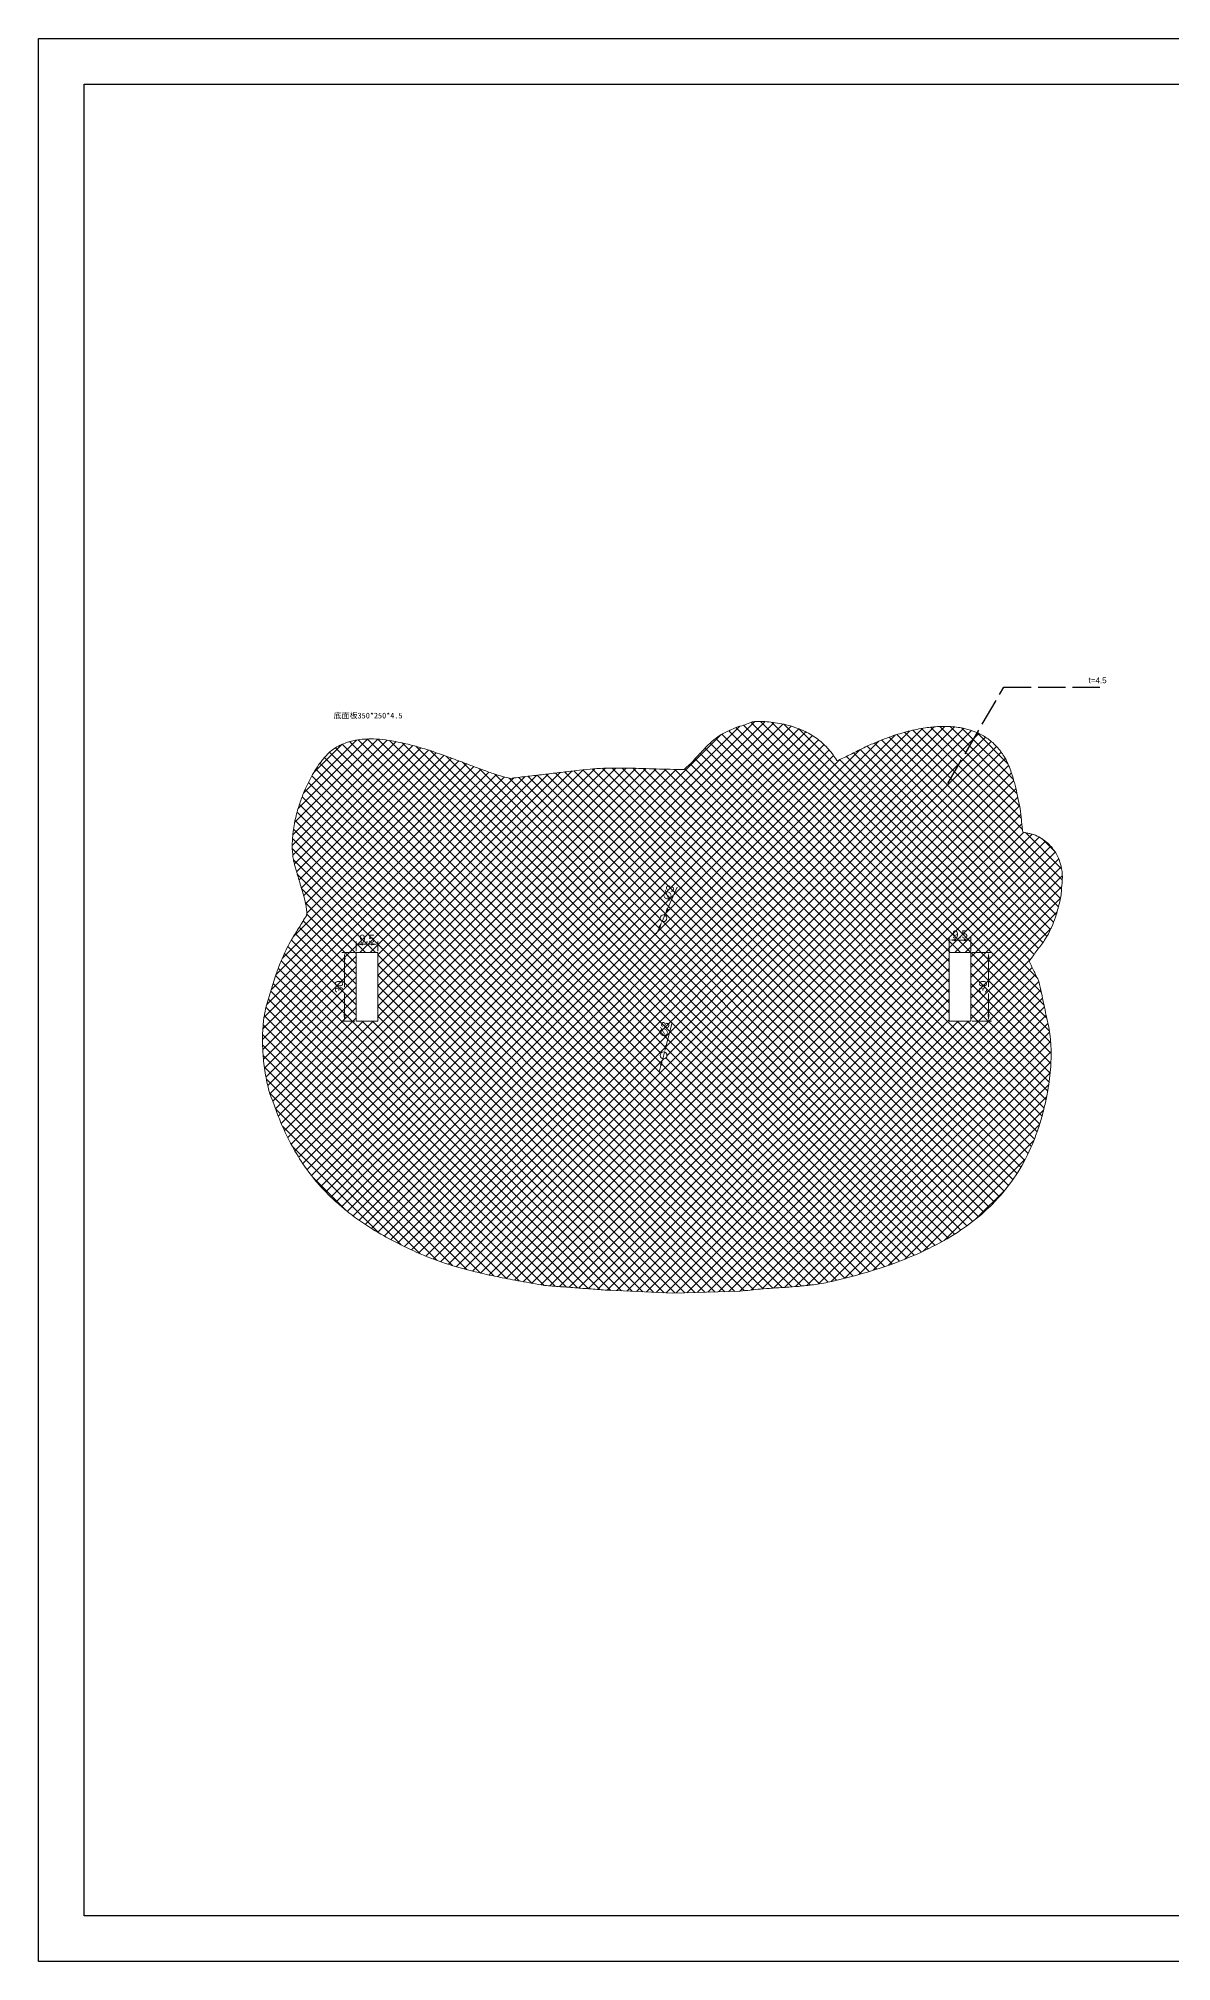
# Model space of a CAD drawing. Header units: millimetres. Extents: x 1977 to 3166, y 1318 to 2159.
# Drawn here: x 1977 to 2473, y 1318 to 2159 of the extents above; entities that cross this region are included whole.
import ezdxf

# ---------------------------------------------------------------- set-up
doc = ezdxf.new("R2010")
doc.units = ezdxf.units.MM
doc.linetypes.add('ACAD_ISO02W100', pattern=[15, 12, -3])
doc.layers.add('工作层', color=7, linetype='Continuous')
doc.layers.add('标注层', color=50, linetype='ACAD_ISO02W100')
doc.styles.get("Standard").update_dxf_attribs({"font": 'arial.ttf'})
doc.dimstyles.new('ISO-25', dxfattribs={"dimtxt": 3.5, "dimasz": 3, "dimexe": 1.25, "dimexo": 0.625, "dimtad": 1, "dimdec": 8, "dimdsep": 46, "dimtxsty": 'Standard', "dimcen": 2, "dimclrt": 256, "dimadec": 0, "dimazin": 0, "dimtfac": 1, "dimtdec": 8, "dimtmove": 0, "dimatfit": 3, "dimfxl": 1, "dimtfillclr": 7, "dimlwd": 9, "dimlwe": 9, "dimarcsym": 0})

# ---------------------------------------------------------------- blocks, each defined once
blk = doc.blocks.new('*D131')
at = {"layer": '标注层', "color": 0, "lineweight": 9, "transparency": 16777216}
for p, q in [((2257, 1787.5), (2252.83, 1778.02)), ((2250.42, 1772.53), (2251.62, 1775.27)), ((2249.21, 1769.78), (2248, 1767.04))]:
    blk.add_line(p, q, dxfattribs=at)
at = {"layer": '标注层', "color": 0, "transparency": 16777216}
for points in [[(2252.38, 1778.22), (2253.29, 1777.82), (2251.62, 1775.27)], [(2248.75, 1769.98), (2249.67, 1769.58), (2250.42, 1772.53)]]:
    blk.add_solid(points, dxfattribs=at)
at = {"layer": '标注层', "transparency": 16777216, "insert": (2253.23, 1785.14), "char_height": 3.5, "attachment_point": 5, "rotation": 66.24495}
blk.add_mtext('∅3', dxfattribs=at)
blk = doc.blocks.new('*D132')
at = {"layer": '标注层', "color": 0, "lineweight": 9, "transparency": 16777216}
for p, q in [((2254.75, 1728.28), (2252.16, 1718.26)), ((2249.91, 1709.54), (2249.16, 1706.64)), ((2250.66, 1712.45), (2251.41, 1715.35))]:
    blk.add_line(p, q, dxfattribs=at)
at = {"layer": '标注层', "color": 0, "transparency": 16777216}
for points in [[(2251.68, 1718.38), (2252.65, 1718.13), (2251.41, 1715.35)], [(2249.43, 1709.67), (2250.39, 1709.42), (2250.66, 1712.45)]]:
    blk.add_solid(points, dxfattribs=at)
at = {"layer": '标注层', "transparency": 16777216, "insert": (2251.4, 1725.35), "char_height": 3.5, "attachment_point": 5, "rotation": 75.51431}
blk.add_mtext('∅3', dxfattribs=at)
blk = doc.blocks.new('*D133')
at = {"layer": '标注层', "color": 0, "lineweight": 9, "transparency": 16777216}
for p, q in [((2115.9, 1758.9), (2110.22, 1758.9)), ((2111.47, 1755.9), (2111.47, 1731.9)), ((2115.9, 1728.9), (2110.22, 1728.9))]:
    blk.add_line(p, q, dxfattribs=at)
at = {"layer": '标注层', "color": 0, "transparency": 16777216}
for points in [[(2110.97, 1755.9), (2111.97, 1755.9), (2111.47, 1758.9)], [(2110.97, 1731.9), (2111.97, 1731.9), (2111.47, 1728.9)]]:
    blk.add_solid(points, dxfattribs=at)
at = {"layer": '标注层', "transparency": 16777216, "insert": (2109.05, 1743.9), "char_height": 3.5, "attachment_point": 5, "rotation": 90}
blk.add_mtext('30', dxfattribs=at)
blk = doc.blocks.new('*D134')
at = {"layer": '标注层', "color": 0, "lineweight": 9, "transparency": 16777216}
for p, q in [((2116.52, 1759.53), (2116.52, 1763.75)), ((2119.52, 1762.5), (2123.02, 1762.5)), ((2126.02, 1759.53), (2126.02, 1763.75))]:
    blk.add_line(p, q, dxfattribs=at)
at = {"layer": '标注层', "color": 0, "transparency": 16777216}
for points in [[(2119.52, 1763), (2119.52, 1762), (2116.52, 1762.5)], [(2123.02, 1763), (2123.02, 1762), (2126.02, 1762.5)]]:
    blk.add_solid(points, dxfattribs=at)
at = {"layer": '标注层', "transparency": 16777216, "insert": (2121.27, 1764.91), "char_height": 3.5, "attachment_point": 5}
blk.add_mtext('9.5', dxfattribs=at)
blk = doc.blocks.new('*D135')
at = {"layer": '标注层', "color": 0, "lineweight": 9, "transparency": 16777216}
for p, q in [((2386.15, 1758.9), (2394.5, 1758.9)), ((2393.25, 1755.9), (2393.25, 1731.9)), ((2386.15, 1728.9), (2394.5, 1728.9))]:
    blk.add_line(p, q, dxfattribs=at)
at = {"layer": '标注层', "color": 0, "transparency": 16777216}
for points in [[(2392.75, 1755.9), (2393.75, 1755.9), (2393.25, 1758.9)], [(2392.75, 1731.9), (2393.75, 1731.9), (2393.25, 1728.9)]]:
    blk.add_solid(points, dxfattribs=at)
at = {"layer": '标注层', "transparency": 16777216, "insert": (2390.84, 1743.9), "char_height": 3.5, "attachment_point": 5, "rotation": 90}
blk.add_mtext('30', dxfattribs=at)
blk = doc.blocks.new('*D136')
at = {"layer": '标注层', "color": 0, "lineweight": 9, "transparency": 16777216}
for p, q in [((2376.02, 1759.53), (2376.02, 1765.6)), ((2379.02, 1764.35), (2382.52, 1764.35)), ((2385.52, 1759.53), (2385.52, 1765.6))]:
    blk.add_line(p, q, dxfattribs=at)
at = {"layer": '标注层', "color": 0, "transparency": 16777216}
for points in [[(2379.02, 1764.85), (2379.02, 1763.85), (2376.02, 1764.35)], [(2382.52, 1764.85), (2382.52, 1763.85), (2385.52, 1764.35)]]:
    blk.add_solid(points, dxfattribs=at)
at = {"layer": '标注层', "transparency": 16777216, "insert": (2380.77, 1766.76), "char_height": 3.5, "attachment_point": 5}
blk.add_mtext('9.5', dxfattribs=at)

msp = doc.modelspace()

# ---------------------------------------------------------------- hatches: boundary and pattern name
at = {"layer": '工作层', "lineweight": 9}
h = msp.add_hatch(dxfattribs=at)
h.set_pattern_fill('ANSI37', color=256)
edge = h.paths.add_edge_path()
edge.add_spline(control_points=[(2425.15757123, 1787.05371888), (2425.42484341, 1788.62827248), (2425.56937671, 1790.22951773), (2425.54100912, 1793.45124184), (2425.36637399, 1795.06998628), (2424.72241459, 1797.87369387), (2424.32909102, 1799.07348418), (2423.14704762, 1801.75462463), (2422.27028676, 1803.19709995), (2420.60355154, 1805.264605), (2419.92718965, 1805.98211004), (2417.60285774, 1808.10124974), (2415.7658861, 1809.28918469), (2413.7851671, 1810.15391477)], knot_values=[0, 0, 0, 0, 4.6338358839, 4.6338358839, 9.2676667679, 9.2676667679, 12.8474241739, 12.8474241739, 17.6009495201, 17.6009495201, 20.3968874418, 20.3968874418, 26.5518666953, 26.5518666953, 26.5518666953, 26.5518666953], degree=3, periodic=0)
edge.add_spline(control_points=[(2413.7851671, 1810.15391477), (2413.74712582, 1810.2974352), (2413.24366001, 1810.41589775), (2412.2367284, 1810.65282283), (2411.73326259, 1810.77128538), (2411.22979678, 1810.88974792)], knot_values=[0, 0, 0, 0, 1.5516445291, 1.5516445291, 3.1032890583, 3.1032890583, 3.1032890583, 3.1032890583], degree=3, periodic=0)
edge.add_spline(control_points=[(2411.22979678, 1810.88974792), (2410.72633097, 1811.00821046), (2410.22286516, 1811.12667301), (2409.21593355, 1811.36359809), (2408.71246774, 1811.48206063), (2408.20900193, 1811.60052318)], knot_values=[3.1032890583, 3.1032890583, 3.1032890583, 3.1032890583, 4.6549335874, 4.6549335874, 6.2065781166, 6.2065781166, 6.2065781166, 6.2065781166], degree=3, periodic=0)
edge.add_spline(control_points=[(2408.20900193, 1811.60052318), (2408.12015503, 1812.42976098), (2408.03130812, 1813.25899878), (2407.8536143, 1814.91747438), (2407.7647674, 1815.74671218), (2407.67592049, 1816.57594999), (2407.58707358, 1817.40518779), (2407.49822667, 1818.23442559), (2407.32053286, 1819.89290119), (2407.23168595, 1820.72213899), (2407.14283905, 1821.55137679)], knot_values=[0, 0, 0, 0, 2.5019516255, 2.5019516255, 5.0039032511, 5.0039032511, 5.0039032511, 7.5058548766, 7.5058548766, 10.0078065022, 10.0078065022, 10.0078065022, 10.0078065022], degree=3, periodic=0)
edge.add_spline(control_points=[(2407.14283905, 1821.55137679), (2407.02931418, 1822.11244142), (2406.91599688, 1822.6741146), (2406.44480752, 1824.99750825), (2406.08099703, 1826.76236664), (2405.33774881, 1830.0811017), (2404.96538167, 1831.63616926), (2404.0888218, 1834.90379189), (2403.5757778, 1836.6148104), (2402.58300714, 1839.39108149), (2402.15587396, 1840.47029595), (2401.19078411, 1842.59538719), (2400.65289741, 1843.64190822), (2400.03508646, 1844.65157269)], knot_values=[0, 0, 0, 0, 1.7184657538, 1.7184657538, 7.1038283324, 7.1038283324, 11.8597384297, 11.8597384297, 17.13632135, 17.13632135, 20.5373795416, 20.5373795416, 23.9384377333, 23.9384377333, 23.9384377333, 23.9384377333], degree=3, periodic=0)
edge.add_spline(control_points=[(2400.03508646, 1844.65157269), (2399.13032092, 1846.13019242), (2398.09183402, 1847.53431286), (2395.74557136, 1850.1122601), (2394.43822321, 1851.28377193), (2391.70375797, 1853.25916705), (2390.29133892, 1854.08238736), (2387.34911473, 1855.4587843), (2385.82026705, 1856.01250891), (2382.37633752, 1856.969367), (2380.44871715, 1857.31646213), (2376.21567844, 1857.76551364), (2373.90703111, 1857.81047412), (2369.60479493, 1857.6189161), (2367.60689375, 1857.416546), (2363.10461022, 1856.75632048), (2360.61065145, 1856.24416512), (2355.6579285, 1854.995305), (2353.19940455, 1854.25572868), (2347.99352296, 1852.47290539), (2345.25612687, 1851.40115644), (2340.85358758, 1849.47616719), (2339.16019709, 1848.68475371), (2337.48686373, 1847.85006135)], knot_values=[0, 0, 0, 0, 5.0255592304, 5.0255592304, 10.0511184609, 10.0511184609, 14.7436703089, 14.7436703089, 19.4362171568, 19.4362171568, 25.1282643277, 25.1282643277, 31.8881405201, 31.8881405201, 37.8047052133, 37.8047052133, 45.334754284, 45.334754284, 52.9510307193, 52.9510307193, 61.6792307169, 61.6792307169, 67.2377168397, 67.2377168397, 67.2377168397, 67.2377168397], degree=3, periodic=0)
edge.add_spline(control_points=[(2337.48686373, 1847.85006135), (2336.59839466, 1847.40582681), (2335.70992559, 1846.96159228), (2333.93298744, 1846.0731232), (2333.04451837, 1845.62888867), (2332.1560493, 1845.18465413), (2331.26758023, 1844.74041959), (2330.37911115, 1844.29618506), (2328.60217301, 1843.40771599), (2327.71370393, 1842.96348145), (2326.81802992, 1842.91319813)], knot_values=[0, 0, 0, 0, 2.9800158641, 2.9800158641, 5.9600317283, 5.9600317283, 5.9600317283, 8.9400475924, 8.9400475924, 11.9200634566, 11.9200634566, 11.9200634566, 11.9200634566], degree=3, periodic=0)
edge.add_spline(control_points=[(2326.81802992, 1842.91319813), (2326.31849772, 1843.76705275), (2325.77781731, 1844.5983051), (2324.61964598, 1846.20361999), (2324.00193273, 1846.97812332), (2321.91245317, 1849.35278126), (2320.30238914, 1850.8300413), (2316.82764771, 1853.4278844), (2314.96405118, 1854.54923272), (2313.02201987, 1855.49683882), (2310.66302204, 1856.647902), (2308.18922934, 1857.54357715), (2303.14349865, 1858.89370668), (2300.57230733, 1859.34940603), (2296.81299759, 1859.75377841), (2295.63477654, 1859.84339831), (2293.28088916, 1859.95582131), (2292.10615147, 1859.97880333), (2290.93108336, 1859.97184735)], knot_values=[0, 0, 0, 0, 2.8731784848, 2.8731784848, 5.7463569696, 5.7463569696, 12.0538109862, 12.0538109862, 18.3612700028, 18.3612700028, 18.3612700028, 26.0229807228, 26.0229807228, 33.6846864427, 33.6846864427, 37.1659830641, 37.1659830641, 40.6401799454, 40.6401799454, 40.6401799454, 40.6401799454], degree=3, periodic=0)
edge.add_spline(control_points=[(2290.93108432, 1859.97184773), (2289.88545007, 1859.55680183), (2289.96086953, 1859.79546779), (2288.5530138, 1859.12971497), (2287.62282325, 1858.77799568), (2285.82529386, 1858.21273296), (2284.61855669, 1857.974067), (2282.97394554, 1857.31189678), (2281.71485371, 1856.93147237), (2280.10206979, 1856.00691321), (2279.33595809, 1855.72118437), (2277.82378731, 1855.05891774), (2277.07743029, 1854.68139968), (2276.36019152, 1854.24703867)], knot_values=[0, 0, 0, 0, 1.2732902382, 1.2732902382, 4.2509832116, 4.2509832116, 7.2286811866, 7.2286811866, 10.7057168864, 10.7057168864, 13.0712502942, 13.0712502942, 15.436783702, 15.436783702, 15.436783702, 15.436783702], degree=3, periodic=0)
edge.add_spline(control_points=[(2276.36019152, 1854.24703867), (2275.66930866, 1853.82863872), (2274.99935272, 1853.37725554), (2273.70460759, 1852.42400335), (2273.07967258, 1851.92221144), (2271.26480616, 1850.36319912), (2270.13486725, 1849.25284135), (2267.97389162, 1847.00337022), (2266.94178457, 1845.8654823), (2265.16223914, 1843.93222206), (2264.41447147, 1843.12840443), (2262.48610687, 1841.15040836), (2261.28482956, 1840.00556525), (2260.01236058, 1838.96537062)], knot_values=[0, 0, 0, 0, 2.3270462077, 2.3270462077, 4.6540924154, 4.6540924154, 9.3081798308, 9.3081798308, 13.8963980447, 13.8963980447, 17.2203039309, 17.2203039309, 22.3027807075, 22.3027807075, 22.3027807075, 22.3027807075], degree=3, periodic=0)
edge.add_spline(control_points=[(2260.01236058, 1838.96537062), (2255.9402433, 1838.95458859), (2251.86066061, 1839.05986994), (2243.6891851, 1839.30966075), (2239.5959379, 1839.45485961), (2235.49285756, 1839.52407107), (2231.47105128, 1839.59191158), (2227.43959092, 1839.58718597), (2219.37094646, 1839.23380379), (2215.33158953, 1838.88429211), (2211.32425539, 1838.25459536)], knot_values=[0, 0, 0, 0, 12.2736366128, 12.2736366128, 24.5472732256, 24.5472732256, 24.5472732256, 36.5777928786, 36.5777928786, 48.6083125315, 48.6083125315, 48.6083125315, 48.6083125315], degree=3, periodic=0)
edge.add_spline(control_points=[(2211.32425539, 1838.25459536), (2209.04385144, 1837.98805464), (2206.76344749, 1837.72151392), (2202.20263958, 1837.18843248), (2199.92223562, 1836.92189175), (2197.64183167, 1836.65535103), (2195.36142772, 1836.38881031), (2193.08102376, 1836.12226959), (2188.52021586, 1835.58918814), (2186.2398119, 1835.32264742), (2183.95940795, 1835.0561067)], knot_values=[0, 0, 0, 0, 6.887784501, 6.887784501, 13.775569002, 13.775569002, 13.775569002, 20.663353503, 20.663353503, 27.5511380041, 27.5511380041, 27.5511380041, 27.5511380041], degree=3, periodic=0)
edge.add_spline(control_points=[(2183.95940795, 1835.0561067), (2182.83115292, 1835.27455767), (2181.70163346, 1835.56027466), (2179.45291068, 1836.19566), (2178.33242874, 1836.5468117), (2175.45238404, 1837.49834247), (2173.69678519, 1838.1255789), (2170.18990597, 1839.41329048), (2168.43875168, 1840.07470251), (2164.93582008, 1841.40224856), (2163.18407285, 1842.06869538), (2158.91478309, 1843.67236427), (2156.39312145, 1844.60251906), (2151.45643535, 1846.33834026), (2149.04322393, 1847.14852503), (2144.19852097, 1848.65126555), (2141.76804437, 1849.34516998), (2137.85271423, 1850.3200916), (2136.3832986, 1850.65443591), (2133.07382153, 1851.31807621), (2131.22823892, 1851.62775788), (2127.60890018, 1852.07513554), (2125.83661965, 1852.22147559), (2122.75689052, 1852.30408837), (2121.45358081, 1852.28634455), (2118.84705443, 1852.11699734), (2117.54355219, 1851.96529785), (2114.69386179, 1851.44553619), (2113.15141587, 1851.0389639), (2110.67688961, 1850.11703165), (2109.71767621, 1849.68723973), (2107.86591497, 1848.69122304), (2106.97350014, 1848.12462997), (2106.12951798, 1847.49467372)], knot_values=[0, 0, 0, 0, 3.5667148925, 3.5667148925, 7.133429785, 7.133429785, 12.7579296977, 12.7579296977, 18.3860820644, 18.3860820644, 24.0142344311, 24.0142344311, 32.0733379711, 32.0733379711, 39.6778553286, 39.6778553286, 47.2006567603, 47.2006567603, 51.6771361156, 51.6771361156, 57.2151811499, 57.2151811499, 62.4483118722, 62.4483118722, 66.2643704789, 66.2643704789, 70.0804340853, 70.0804340853, 74.6695761248, 74.6695761248, 77.6790629315, 77.6790629315, 80.6885497381, 80.6885497381, 80.6885497381, 80.6885497381], degree=3, periodic=0)
edge.add_spline(control_points=[(2106.12951798, 1847.49467372), (2105.4849486, 1847.01355906), (2104.8881333, 1846.49141142), (2103.75683537, 1845.40194323), (2103.22295805, 1844.83399982), (2101.99259487, 1843.42875745), (2101.31871609, 1842.57597266), (2099.90084317, 1840.64190922), (2099.17323671, 1839.55099612), (2097.79765021, 1837.327586), (2097.14976925, 1836.19469787), (2095.30452434, 1832.73539635), (2094.20968864, 1830.35658284), (2092.55810228, 1826.21002429), (2091.9381633, 1824.46606246), (2090.72828561, 1820.59324666), (2090.16666971, 1818.45450614), (2089.22022381, 1813.8808382), (2088.86132307, 1811.43930667), (2088.57452414, 1807.40907532), (2088.53784811, 1805.83141138), (2088.65155527, 1802.67036847), (2088.80219516, 1801.08625533), (2089.07091135, 1799.51734379)], knot_values=[0, 0, 0, 0, 2.2551957663, 2.2551957663, 4.5103915326, 4.5103915326, 7.6886384425, 7.6886384425, 11.5406949155, 11.5406949155, 15.3927563902, 15.3927563902, 23.1271112439, 23.1271112439, 28.6033250882, 28.6033250882, 35.1339969817, 35.1339969817, 42.3894542835, 42.3894542835, 47.0147266714, 47.0147266714, 51.6399990594, 51.6399990594, 51.6399990594, 51.6399990594], degree=3, periodic=0)
edge.add_spline(control_points=[(2089.07091135, 1799.51734379), (2089.12652771, 1799.19262466), (2089.19164957, 1798.88019129), (2089.33046693, 1798.26280661), (2089.40448374, 1797.95857164), (2089.63458659, 1797.05258581), (2089.79854084, 1796.45757993), (2090.144108, 1795.2436338), (2090.32651073, 1794.62544319), (2090.77590214, 1793.12531278), (2091.04552022, 1792.24477652), (2091.57736797, 1790.50900987), (2091.83958525, 1789.65430995), (2092.48105524, 1787.53605549), (2092.85639929, 1786.2734908), (2093.56096924, 1783.7681116), (2093.89226935, 1782.52468438), (2094.30039811, 1780.76447093), (2094.41233387, 1780.24893331), (2094.61310656, 1779.21991003), (2094.70213644, 1778.70625577), (2094.84599246, 1777.66245048), (2094.899607, 1777.13135285), (2094.92322876, 1776.32157492), (2094.91856763, 1776.03066577), (2094.87016834, 1775.48040746), (2094.82575543, 1775.22076365), (2094.75711356, 1774.99559738)], knot_values=[0, 0, 0, 0, 0.9133426631, 0.9133426631, 1.8266853262, 1.8266853262, 3.6533706523, 3.6533706523, 5.5771354444, 5.5771354444, 8.3348804938, 8.3348804938, 11.0212564038, 11.0212564038, 15.0007116086, 15.0007116086, 18.9012584663, 18.9012584663, 20.5163156297, 20.5163156297, 22.1313727932, 22.1313727932, 23.8245592141, 23.8245592141, 24.8073958403, 24.8073958403, 25.7902324666, 25.7902324666, 25.7902324666, 25.7902324666], degree=3, periodic=0)
edge.add_spline(control_points=[(2094.75711356, 1774.99559738), (2094.2240321, 1774.13674394), (2093.69095064, 1773.2778905), (2092.62478773, 1771.56018363), (2092.09170627, 1770.70133019), (2091.55862481, 1769.84247675), (2091.02554336, 1768.98362332), (2090.4924619, 1768.12476988), (2089.42629899, 1766.40706301), (2088.89321753, 1765.54820957), (2088.36013607, 1764.68935613)], knot_values=[0, 0, 0, 0, 3.0325312195, 3.0325312195, 6.065062439, 6.065062439, 6.065062439, 9.0975936585, 9.0975936585, 12.1301248779, 12.1301248779, 12.1301248779, 12.1301248779], degree=3, periodic=0)
edge.add_spline(control_points=[(2088.36013607, 1764.68935613), (2087.61514449, 1763.40878873), (2086.91459804, 1762.10489669), (2085.38644388, 1759.05713231), (2084.5857978, 1757.3011802), (2083.09288117, 1753.74836827), (2082.40064099, 1751.95133204), (2080.86141599, 1747.63402699), (2080.05642321, 1745.10031309), (2078.59372006, 1739.99477034), (2077.93609032, 1737.42269159), (2076.99064533, 1734.82940504)], knot_values=[0, 0, 0, 0, 4.376558077, 4.376558077, 10.0971544747, 10.0971544747, 15.8177508724, 15.8177508724, 23.7266263087, 23.7266263087, 31.6355017449, 31.6355017449, 31.6355017449, 31.6355017449], degree=3, periodic=0)
edge.add_spline(control_points=[(2076.99064533, 1734.82940504), (2076.51669665, 1732.76257463), (2076.18694921, 1730.67285787), (2075.67485825, 1725.93690872), (2075.55359395, 1723.28724945), (2075.55825754, 1718.2363258), (2075.6636418, 1715.83325333), (2076.08687051, 1710.69136753), (2076.43262223, 1707.95551145), (2077.14351404, 1703.87953174), (2077.41292642, 1702.52550616), (2078.027635, 1699.83047783), (2078.37249154, 1698.48940422), (2078.76758352, 1697.15831635)], knot_values=[0, 0, 0, 0, 6.2216402698, 6.2216402698, 14.0668581893, 14.0668581893, 21.1977257733, 21.1977257733, 29.3786400686, 29.3786400686, 33.4690972162, 33.4690972162, 37.5595543639, 37.5595543639, 37.5595543639, 37.5595543639], degree=3, periodic=0)
edge.add_spline(control_points=[(2078.76758352, 1697.15831635), (2080.1061766, 1693.84343142), (2081.21401335, 1690.55912605), (2083.71451487, 1684.08879672), (2085.10752056, 1680.9033539), (2088.20919253, 1674.68072563), (2089.91812169, 1671.64419985), (2093.66166091, 1665.77731812), (2095.69628148, 1662.94754107), (2098.65893364, 1659.28978067), (2099.45107958, 1658.35114557), (2102.86238002, 1654.47000594), (2105.65473145, 1651.68075517), (2110.14918126, 1647.70323048), (2111.73793663, 1646.38406851), (2116.67771241, 1642.52130684), (2120.14315517, 1640.13128016), (2126.862493, 1635.9645784), (2130.09305187, 1634.1482897), (2137.02996562, 1630.55281575), (2140.74807707, 1628.80050126), (2144.51138112, 1627.15434412)], knot_values=[0, 0, 0, 0, 10.3229026536, 10.3229026536, 20.6458053072, 20.6458053072, 30.9687079593, 30.9687079593, 41.2916056145, 41.2916056145, 44.9353778609, 44.9353778609, 56.6248609139, 56.6248609139, 62.7551740073, 62.7551740073, 75.2575884664, 75.2575884664, 86.2878719565, 86.2878719565, 98.5541461353, 98.5541461353, 98.5541461353, 98.5541461353], degree=3, periodic=0)
edge.add_spline(control_points=[(2144.51138112, 1627.15434412), (2148.65316981, 1625.34262733), (2152.90113031, 1623.79000541), (2161.50392927, 1621.08139876), (2165.85931352, 1619.92349144), (2173.25461964, 1618.17869793), (2176.28285898, 1617.52616212), (2182.34957292, 1616.29671457), (2185.38812736, 1615.71976919), (2191.91321317, 1614.52225214), (2195.40030009, 1613.90755954), (2198.88568837, 1613.29422624)], knot_values=[0, 0, 0, 0, 13.4389357717, 13.4389357717, 26.8778715434, 26.8778715434, 36.1382665167, 36.1382665167, 45.39866149, 45.39866149, 56.0146615438, 56.0146615438, 56.0146615438, 56.0146615438], degree=3, periodic=0)
edge.add_spline(control_points=[(2198.88568837, 1613.29422624), (2201.25493923, 1613.11653242), (2203.62419009, 1612.9388386), (2208.36269182, 1612.58345096), (2210.73194268, 1612.40575714), (2213.10119354, 1612.22806332), (2215.4704444, 1612.0503695), (2217.83969526, 1611.87267569), (2222.57819698, 1611.51728805), (2224.94744784, 1611.33959423), (2227.3166987, 1611.16190041)], knot_values=[0, 0, 0, 0, 7.1277151049, 7.1277151049, 14.2554302098, 14.2554302098, 14.2554302098, 21.3831453147, 21.3831453147, 28.5108604196, 28.5108604196, 28.5108604196, 28.5108604196], degree=3, periodic=0)
edge.add_line((2227.3166987, 1611.16190041), (2255.07263593, 1609.97300501))
edge.add_line((2255.07263593, 1609.97300501), (2284.60519398, 1610.72566848))
edge.add_spline(control_points=[(2284.60259801, 1610.72533647), (2287.53073125, 1611.13738687), (2290.47786628, 1611.44599881), (2297.01419045, 1611.99907106), (2300.60950757, 1612.217199), (2306.42785641, 1612.61493875), (2308.64487926, 1612.77755887), (2313.08061211, 1613.18556992), (2315.29954718, 1613.43120162), (2319.91788003, 1614.09346768), (2322.31671591, 1614.52371187), (2324.69290909, 1615.07116443)], knot_values=[1.8812690248, 1.8812690248, 1.8812690248, 1.8812690248, 10.8236366637, 10.8236366637, 21.6472733274, 21.6472733274, 28.2928479491, 28.2928479491, 34.9384225708, 34.9384225708, 42.1566411179, 42.1566411179, 42.1566411179, 42.1566411179], degree=3, periodic=0)
edge.add_spline(control_points=[(2324.69290909, 1615.07116443), (2329.35961507, 1616.14632309), (2333.99467635, 1617.32959488), (2343.19555735, 1619.98374968), (2347.76122011, 1621.45466727), (2356.77374768, 1624.76566955), (2361.22048719, 1626.60594218), (2369.90656608, 1630.74448745), (2374.14569633, 1633.04322024), (2381.92093122, 1637.95052805), (2385.48626701, 1640.51306904), (2392.22259504, 1646.12839145), (2395.39193591, 1649.18172279), (2401.21540749, 1655.77015118), (2403.86664766, 1659.30675389), (2408.62857654, 1666.88733743), (2410.71811663, 1670.94191707), (2412.47365348, 1675.13167359)], knot_values=[0, 0, 0, 0, 14.3195500119, 14.3195500119, 28.6391000239, 28.6391000239, 42.9586500358, 42.9586500358, 57.2782000477, 57.2782000477, 70.2890187588, 70.2890187588, 83.2998324699, 83.2998324699, 96.3492464836, 96.3492464836, 109.8201831189, 109.8201831189, 109.8201831189, 109.8201831189], degree=3, periodic=0)
edge.add_spline(control_points=[(2412.47365348, 1675.13167359), (2413.26121463, 1677.01126054), (2413.97787579, 1678.91474649), (2415.30354238, 1682.75564081), (2415.9115462, 1684.6932911), (2417.02634265, 1688.5967152), (2417.53292725, 1690.56260126), (2418.4428281, 1694.5193294), (2418.84609807, 1696.51030141), (2419.7992346, 1702.00160262), (2420.23653319, 1705.52289711), (2420.6505276, 1711.99078135), (2420.69364454, 1714.93229031), (2420.41586212, 1720.69556467), (2420.10920642, 1723.51812927), (2419.58140606, 1726.30749219)], knot_values=[0, 0, 0, 0, 6.0382894663, 6.0382894663, 12.0765789326, 12.0765789326, 18.1148683989, 18.1148683989, 24.1531578653, 24.1531578653, 34.6809413547, 34.6809413547, 43.3865096186, 43.3865096186, 51.7446721317, 51.7446721317, 51.7446721317, 51.7446721317], degree=3, periodic=0)
edge.add_spline(control_points=[(2419.58140606, 1726.30749219), (2419.22601844, 1727.96596779), (2418.87063081, 1729.62444339), (2418.15985555, 1732.9413946), (2417.80446792, 1734.5998702), (2417.44908029, 1736.2583458), (2417.09369266, 1737.9168214), (2416.73830503, 1739.57529701), (2416.02752977, 1742.89224821), (2415.67214214, 1744.55072381), (2415.31675452, 1746.20919942)], knot_values=[0, 0, 0, 0, 5.088376482, 5.088376482, 10.1767529641, 10.1767529641, 10.1767529641, 15.2651294461, 15.2651294461, 20.3535059282, 20.3535059282, 20.3535059282, 20.3535059282], degree=3, periodic=0)
edge.add_spline(control_points=[(2415.31675452, 1746.20919942), (2414.96136689, 1746.94959031), (2414.60597926, 1747.68998121), (2413.895204, 1749.17076299), (2413.53981637, 1749.91115389), (2413.18442874, 1750.65154478)], knot_values=[0, 0, 0, 0, 2.463800192, 2.463800192, 4.927600384, 4.927600384, 4.927600384, 4.927600384], degree=3, periodic=0)
edge.add_spline(control_points=[(2413.18442874, 1750.65154478), (2412.82904111, 1751.39193568), (2412.47365348, 1752.13232657), (2411.76287822, 1753.61310836), (2411.40749059, 1754.35349925), (2411.05210297, 1755.09389015)], knot_values=[4.927600384, 4.927600384, 4.927600384, 4.927600384, 7.391400576, 7.391400576, 9.855200768, 9.855200768, 9.855200768, 9.855200768], degree=3, periodic=0)
edge.add_spline(control_points=[(2411.05210297, 1755.09389015), (2411.61480005, 1755.86389668), (2412.17749712, 1756.6339032), (2413.30289128, 1758.17391626), (2413.86558836, 1758.94392279), (2414.42828544, 1759.71392932), (2414.99098252, 1760.48393585), (2415.5536796, 1761.25394238), (2416.67907376, 1762.79395544), (2417.24177084, 1763.56396197), (2417.80446792, 1764.3339685)], knot_values=[0, 0, 0, 0, 2.8610911437, 2.8610911437, 5.7221822873, 5.7221822873, 5.7221822873, 8.583273431, 8.583273431, 11.4443645747, 11.4443645747, 11.4443645747, 11.4443645747], degree=3, periodic=0)
edge.add_spline(control_points=[(2417.80446792, 1764.3339685), (2418.38803677, 1765.22720787), (2418.92444414, 1766.14658364), (2420.12697584, 1768.41316899), (2420.75328214, 1769.77771461), (2421.88311122, 1772.54745572), (2422.38661093, 1773.95311342), (2423.45634602, 1777.28982956), (2423.98228251, 1779.23115026), (2424.89817013, 1783.13844675), (2425.28794489, 1785.10492944), (2425.15757123, 1787.05371888)], knot_values=[0, 0, 0, 0, 3.099637703, 3.099637703, 7.5004241483, 7.5004241483, 11.9012105936, 11.9012105936, 17.8518158905, 17.8518158905, 23.8024211873, 23.8024211873, 23.8024211873, 23.8024211873], degree=3, periodic=0)
h.paths.add_polyline_path([(2376.0206003, 1758.90178766), (2385.5206003, 1758.90178766), (2385.5206003, 1728.90178766), (2376.0206003, 1728.90178766)], flags=16)
h.paths.add_polyline_path([(2252.5206003, 1773.90178766, -1), (2249.5206003, 1773.90178766, -1)], flags=16)
h.paths.add_polyline_path([(2252.5364448, 1713.90178766, -1), (2249.5364448, 1713.90178766, -1)], flags=16)
h.paths.add_polyline_path([(2126.0206003, 1758.90178766), (2126.0206003, 1728.90178766), (2116.5206003, 1728.90178766), (2116.5206003, 1758.90178766)], flags=16)
h.paths.add_polyline_path([(2254.90953449, 1779.89481358), (2258.24192785, 1787.46644352), (2251.64051543, 1790.37182891), (2248.30812206, 1782.80019896)], flags=24)
h.paths.add_polyline_path([(2253.9092642, 1720.44297084), (2255.97853478, 1728.45249922), (2248.99533558, 1730.25661651), (2246.926065, 1722.24708813)], flags=24)
h.paths.add_polyline_path([(2112.69139827, 1740.32180812), (2112.69139827, 1747.51041658), (2105.47891533, 1747.51041658), (2105.47891533, 1740.32180812)], flags=24)
h.paths.add_polyline_path([(2116.99348571, 1761.27332576), (2125.54055256, 1761.27332576), (2125.54055256, 1768.48580871), (2116.99348571, 1768.48580871)], flags=24)
h.paths.add_polyline_path([(2394.47682917, 1740.32180812), (2394.47682917, 1747.51041658), (2387.26434623, 1747.51041658), (2387.26434623, 1740.32180812)], flags=24)
h.paths.add_polyline_path([(2376.49348571, 1763.12075452), (2385.04055256, 1763.12075452), (2385.04055256, 1770.33323747), (2376.49348571, 1770.33323747)], flags=24)

# ---------------------------------------------------------------- linework, layer by layer
at = {"layer": '工作层', "color": 7, "linetype": 'ByBlock'}
for p, q in [((1977.49941336, 2158.62756648), (3166.49941336, 2158.62756648)), ((1977.49941336, 1317.62756648), (1977.49941336, 2158.62756648)), ((1997.49941336, 2138.62756648), (3146.49941336, 2138.62756648)), ((1997.49941336, 1337.62756648), (1997.49941336, 2138.62756648)), ((3146.49941336, 1337.62756648), (1997.49941336, 1337.62756648)), ((3166.49941336, 1317.62756648), (1977.49941336, 1317.62756648))]:
    msp.add_line(p, q, dxfattribs=at)
at = {"layer": '工作层', "lineweight": 0}
for p, q in [((2116.5206003, 1758.90178766), (2116.5206003, 1728.90178766)), ((2116.5206003, 1758.90178766), (2126.0206003, 1758.90178766)), ((2376.0206003, 1758.90178766), (2385.5206003, 1758.90178766)), ((2385.5206003, 1758.90178766), (2385.5206003, 1728.90178766)), ((2116.5206003, 1728.90178766), (2126.0206003, 1728.90178766)), ((2376.0206003, 1728.90178766), (2385.5206003, 1728.90178766))]:
    msp.add_line(p, q, dxfattribs=at)
at = {"layer": '工作层', "color": 0, "linetype": 'Continuous', "lineweight": 0}
for p, q in [((2126.0206003, 1758.90178766), (2126.0206003, 1728.90178766)), ((2376.0206003, 1728.90178766), (2376.0206003, 1758.90178766))]:
    msp.add_line(p, q, dxfattribs=at)
at = {"layer": '工作层', "lineweight": 0}
msp.add_lwpolyline([(2227.3166987, 1611.16190041), (2255.07263593, 1609.97300501), (2284.60490497, 1610.72566111)], dxfattribs=at)
at = {"layer": '工作层', "color": 0, "lineweight": 0}
for centre in [(2251.0206003, 1773.90178766), (2251.0364448, 1713.90178766)]:
    msp.add_circle(centre, 1.5, dxfattribs=at)
at = {"layer": '工作层', "color": 0, "linetype": 'Continuous', "lineweight": 0}
for points, knots in [([(2290.93108432, 1859.97184773), (2289.88545007, 1859.55680183), (2289.96086953, 1859.79546779), (2288.5530138, 1859.12971497), (2287.62282325, 1858.77799568), (2285.82529386, 1858.21273296), (2284.61855669, 1857.974067), (2282.97394554, 1857.31189678), (2281.71485371, 1856.93147237), (2280.10206979, 1856.00691321), (2279.33595809, 1855.72118437), (2277.82378731, 1855.05891774), (2277.07743029, 1854.68139968), (2276.36019152, 1854.24703867)], [0, 0, 0, 0, 1.2732902382, 1.2732902382, 4.2509832116, 4.2509832116, 7.2286811866, 7.2286811866, 10.7057168864, 10.7057168864, 13.0712502942, 13.0712502942, 15.436783702, 15.436783702, 15.436783702, 15.436783702]), ([(2326.81802992, 1842.91319813), (2326.31849772, 1843.76705275), (2325.77781731, 1844.5983051), (2324.61964598, 1846.20361999), (2324.00193273, 1846.97812332), (2321.91245317, 1849.35278126), (2320.30238914, 1850.8300413), (2316.82764771, 1853.4278844), (2314.96405118, 1854.54923272), (2313.02201987, 1855.49683882), (2310.66302204, 1856.647902), (2308.18922934, 1857.54357715), (2303.14349865, 1858.89370668), (2300.57230733, 1859.34940603), (2296.81299759, 1859.75377841), (2295.63477654, 1859.84339831), (2293.27848646, 1859.95593607), (2292.10135018, 1859.97889712), (2290.92387938, 1859.97180433)], [0, 0, 0, 0, 2.8731784848, 2.8731784848, 5.7463569696, 5.7463569696, 12.0538109862, 12.0538109862, 18.3612700028, 18.3612700028, 18.3612700028, 26.0229807228, 26.0229807228, 33.6846864427, 33.6846864427, 37.1659830641, 37.1659830641, 40.6472796856, 40.6472796856, 40.6472796856, 40.6472796856]), ([(2183.95940795, 1835.0561067), (2182.83115292, 1835.27455767), (2181.70163346, 1835.56027466), (2179.45291068, 1836.19566), (2178.33242874, 1836.5468117), (2175.45238404, 1837.49834247), (2173.69678519, 1838.1255789), (2170.18990597, 1839.41329048), (2168.43875168, 1840.07470251), (2164.93582008, 1841.40224856), (2163.18407285, 1842.06869538), (2158.91478309, 1843.67236427), (2156.39312145, 1844.60251906), (2151.45643535, 1846.33834026), (2149.04322393, 1847.14852503), (2144.19852097, 1848.65126555), (2141.76804437, 1849.34516998), (2137.85271423, 1850.3200916), (2136.3832986, 1850.65443591), (2133.07382153, 1851.31807621), (2131.22823892, 1851.62775788), (2127.60890018, 1852.07513554), (2125.83661965, 1852.22147559), (2122.75689052, 1852.30408837), (2121.45358081, 1852.28634455), (2118.84705443, 1852.11699734), (2117.54355219, 1851.96529785), (2114.69386179, 1851.44553619), (2113.15141587, 1851.0389639), (2110.67688961, 1850.11703165), (2109.71767621, 1849.68723973), (2107.86591497, 1848.69122304), (2106.97350014, 1848.12462997), (2106.12951798, 1847.49467372)], [0, 0, 0, 0, 3.5667148925, 3.5667148925, 7.133429785, 7.133429785, 12.7579296977, 12.7579296977, 18.3860820644, 18.3860820644, 24.0142344311, 24.0142344311, 32.0733379711, 32.0733379711, 39.6778553286, 39.6778553286, 47.2006567603, 47.2006567603, 51.6771361156, 51.6771361156, 57.2151811499, 57.2151811499, 62.4483118722, 62.4483118722, 66.2643704789, 66.2643704789, 70.0804340853, 70.0804340853, 74.6695761248, 74.6695761248, 77.6790629315, 77.6790629315, 80.6885497381, 80.6885497381, 80.6885497381, 80.6885497381]), ([(2276.36019152, 1854.24703867), (2275.66930866, 1853.82863872), (2274.99935272, 1853.37725554), (2273.70460759, 1852.42400335), (2273.07967258, 1851.92221144), (2271.26480616, 1850.36319912), (2270.13486725, 1849.25284135), (2267.97389162, 1847.00337022), (2266.94178457, 1845.8654823), (2265.16223914, 1843.93222206), (2264.41447147, 1843.12840443), (2262.48610687, 1841.15040836), (2261.28482956, 1840.00556525), (2260.01236058, 1838.96537062)], [0, 0, 0, 0, 2.3270462077, 2.3270462077, 4.6540924154, 4.6540924154, 9.3081798308, 9.3081798308, 13.8963980447, 13.8963980447, 17.2203039309, 17.2203039309, 22.3027807075, 22.3027807075, 22.3027807075, 22.3027807075]), ([(2400.03508646, 1844.65157269), (2399.13032092, 1846.13019242), (2398.09183402, 1847.53431286), (2395.74557136, 1850.1122601), (2394.43822321, 1851.28377193), (2391.70375797, 1853.25916705), (2390.29133892, 1854.08238736), (2387.34911473, 1855.4587843), (2385.82026705, 1856.01250891), (2382.37633752, 1856.969367), (2380.44871715, 1857.31646213), (2376.21567844, 1857.76551364), (2373.90703111, 1857.81047412), (2369.60479493, 1857.6189161), (2367.60689375, 1857.416546), (2363.10461022, 1856.75632048), (2360.61065145, 1856.24416512), (2355.6579285, 1854.995305), (2353.19940455, 1854.25572868), (2347.99352296, 1852.47290539), (2345.25612687, 1851.40115644), (2340.85358758, 1849.47616719), (2339.16019709, 1848.68475371), (2337.48686373, 1847.85006135)], [0, 0, 0, 0, 5.0255592304, 5.0255592304, 10.0511184609, 10.0511184609, 14.7436703089, 14.7436703089, 19.4362171568, 19.4362171568, 25.1282643277, 25.1282643277, 31.8881405201, 31.8881405201, 37.8047052133, 37.8047052133, 45.334754284, 45.334754284, 52.9510307193, 52.9510307193, 61.6792307169, 61.6792307169, 67.2377168397, 67.2377168397, 67.2377168397, 67.2377168397]), ([(2106.12951798, 1847.49467372), (2105.4849486, 1847.01355906), (2104.8881333, 1846.49141142), (2103.75683537, 1845.40194323), (2103.22295805, 1844.83399982), (2101.99259487, 1843.42875745), (2101.31871609, 1842.57597266), (2099.90084317, 1840.64190922), (2099.17323671, 1839.55099612), (2097.79765021, 1837.327586), (2097.14976925, 1836.19469787), (2095.30452434, 1832.73539635), (2094.20968864, 1830.35658284), (2092.55810228, 1826.21002429), (2091.9381633, 1824.46606246), (2090.72828561, 1820.59324666), (2090.16666971, 1818.45450614), (2089.22022381, 1813.8808382), (2088.86132307, 1811.43930667), (2088.57452414, 1807.40907532), (2088.53784811, 1805.83141138), (2088.65155527, 1802.67036847), (2088.80219516, 1801.08625533), (2089.07091135, 1799.51734379)], [0, 0, 0, 0, 2.2551957663, 2.2551957663, 4.5103915326, 4.5103915326, 7.6886384425, 7.6886384425, 11.5406949155, 11.5406949155, 15.3927563902, 15.3927563902, 23.1271112439, 23.1271112439, 28.6033250882, 28.6033250882, 35.1339969817, 35.1339969817, 42.3894542835, 42.3894542835, 47.0147266714, 47.0147266714, 51.6399990594, 51.6399990594, 51.6399990594, 51.6399990594]), ([(2337.48686373, 1847.85006135), (2336.59839466, 1847.40582681), (2335.70992559, 1846.96159228), (2333.93298744, 1846.0731232), (2333.04451837, 1845.62888867), (2332.1560493, 1845.18465413), (2331.26758023, 1844.74041959), (2330.37911115, 1844.29618506), (2328.60217301, 1843.40771599), (2327.71370393, 1842.96348145), (2326.81802992, 1842.91319813)], [0, 0, 0, 0, 2.9800158641, 2.9800158641, 5.9600317283, 5.9600317283, 5.9600317283, 8.9400475924, 8.9400475924, 11.9200634566, 11.9200634566, 11.9200634566, 11.9200634566]), ([(2407.14283905, 1821.55137679), (2407.02931418, 1822.11244142), (2406.91599688, 1822.6741146), (2406.44480752, 1824.99750825), (2406.08099703, 1826.76236664), (2405.33774881, 1830.0811017), (2404.96538167, 1831.63616926), (2404.0888218, 1834.90379189), (2403.5757778, 1836.6148104), (2402.58300714, 1839.39108149), (2402.15587396, 1840.47029595), (2401.19078411, 1842.59538719), (2400.65289741, 1843.64190822), (2400.03508646, 1844.65157269)], [0, 0, 0, 0, 1.7184657538, 1.7184657538, 7.1038283324, 7.1038283324, 11.8597384297, 11.8597384297, 17.13632135, 17.13632135, 20.5373795416, 20.5373795416, 23.9384377333, 23.9384377333, 23.9384377333, 23.9384377333]), ([(2211.32425539, 1838.25459536), (2209.04385144, 1837.98805464), (2206.76344749, 1837.72151392), (2202.20263958, 1837.18843248), (2199.92223562, 1836.92189175), (2197.64183167, 1836.65535103), (2195.36142772, 1836.38881031), (2193.08102376, 1836.12226959), (2188.52021586, 1835.58918814), (2186.2398119, 1835.32264742), (2183.95940795, 1835.0561067)], [0, 0, 0, 0, 6.887784501, 6.887784501, 13.775569002, 13.775569002, 13.775569002, 20.663353503, 20.663353503, 27.5511380041, 27.5511380041, 27.5511380041, 27.5511380041]), ([(2260.01236058, 1838.96537062), (2255.9402433, 1838.95458859), (2251.86066061, 1839.05986994), (2243.6891851, 1839.30966075), (2239.5959379, 1839.45485961), (2235.49285756, 1839.52407107), (2231.47105128, 1839.59191158), (2227.43959092, 1839.58718597), (2219.37094646, 1839.23380379), (2215.33158953, 1838.88429211), (2211.32425539, 1838.25459536)], [0, 0, 0, 0, 12.2736366128, 12.2736366128, 24.5472732256, 24.5472732256, 24.5472732256, 36.5777928786, 36.5777928786, 48.6083125315, 48.6083125315, 48.6083125315, 48.6083125315]), ([(2408.20900193, 1811.60052318), (2408.12015503, 1812.42976098), (2408.03130812, 1813.25899878), (2407.8536143, 1814.91747438), (2407.7647674, 1815.74671218), (2407.67592049, 1816.57594999), (2407.58707358, 1817.40518779), (2407.49822667, 1818.23442559), (2407.32053286, 1819.89290119), (2407.23168595, 1820.72213899), (2407.14283905, 1821.55137679)], [0, 0, 0, 0, 2.5019516255, 2.5019516255, 5.0039032511, 5.0039032511, 5.0039032511, 7.5058548766, 7.5058548766, 10.0078065022, 10.0078065022, 10.0078065022, 10.0078065022]), ([(2413.7851671, 1810.15391477), (2413.74712582, 1810.2974352), (2413.24366001, 1810.41589775), (2412.2367284, 1810.65282283), (2411.73326259, 1810.77128538), (2411.22979678, 1810.88974792), (2410.72633097, 1811.00821046), (2410.22286516, 1811.12667301), (2409.21593355, 1811.36359809), (2408.71246774, 1811.48206063), (2408.20900193, 1811.60052318)], [0, 0, 0, 0, 1.5516445291, 1.5516445291, 3.1032890583, 3.1032890583, 3.1032890583, 4.6549335874, 4.6549335874, 6.2065781166, 6.2065781166, 6.2065781166, 6.2065781166]), ([(2425.15757123, 1787.05371888), (2425.42484341, 1788.62827248), (2425.56937671, 1790.22951773), (2425.54100912, 1793.45124184), (2425.36637399, 1795.06998628), (2424.72241459, 1797.87369387), (2424.32909102, 1799.07348418), (2423.14704762, 1801.75462463), (2422.27028676, 1803.19709995), (2420.60355154, 1805.264605), (2419.92718965, 1805.98211004), (2417.60285774, 1808.10124974), (2415.7658861, 1809.28918469), (2413.7851671, 1810.15391477)], [0, 0, 0, 0, 4.6338358839, 4.6338358839, 9.2676667679, 9.2676667679, 12.8474241739, 12.8474241739, 17.6009495201, 17.6009495201, 20.3968874418, 20.3968874418, 26.5518666953, 26.5518666953, 26.5518666953, 26.5518666953]), ([(2089.07091135, 1799.51734379), (2089.12652771, 1799.19262466), (2089.19164957, 1798.88019129), (2089.33046693, 1798.26280661), (2089.40448374, 1797.95857164), (2089.63458659, 1797.05258581), (2089.79854084, 1796.45757993), (2090.144108, 1795.2436338), (2090.32651073, 1794.62544319), (2090.77590214, 1793.12531278), (2091.04552022, 1792.24477652), (2091.57736797, 1790.50900987), (2091.83958525, 1789.65430995), (2092.48105524, 1787.53605549), (2092.85639929, 1786.2734908), (2093.56096924, 1783.7681116), (2093.89226935, 1782.52468438), (2094.30039811, 1780.76447093), (2094.41233387, 1780.24893331), (2094.61310656, 1779.21991003), (2094.70213644, 1778.70625577), (2094.84599246, 1777.66245048), (2094.899607, 1777.13135285), (2094.92322876, 1776.32157492), (2094.91856763, 1776.03066577), (2094.87016834, 1775.48040746), (2094.82575543, 1775.22076365), (2094.75711356, 1774.99559738)], [0, 0, 0, 0, 0.9133426631, 0.9133426631, 1.8266853262, 1.8266853262, 3.6533706523, 3.6533706523, 5.5771354444, 5.5771354444, 8.3348804938, 8.3348804938, 11.0212564038, 11.0212564038, 15.0007116086, 15.0007116086, 18.9012584663, 18.9012584663, 20.5163156297, 20.5163156297, 22.1313727932, 22.1313727932, 23.8245592141, 23.8245592141, 24.8073958403, 24.8073958403, 25.7902324666, 25.7902324666, 25.7902324666, 25.7902324666]), ([(2417.80446792, 1764.3339685), (2418.38803677, 1765.22720787), (2418.92444414, 1766.14658364), (2420.12697584, 1768.41316899), (2420.75328214, 1769.77771461), (2421.88311122, 1772.54745572), (2422.38661093, 1773.95311342), (2423.45634602, 1777.28982956), (2423.98228251, 1779.23115026), (2424.89817013, 1783.13844675), (2425.28794489, 1785.10492944), (2425.15757123, 1787.05371888)], [0, 0, 0, 0, 3.099637703, 3.099637703, 7.5004241483, 7.5004241483, 11.9012105936, 11.9012105936, 17.8518158905, 17.8518158905, 23.8024211873, 23.8024211873, 23.8024211873, 23.8024211873]), ([(2094.75711356, 1774.99559738), (2094.2240321, 1774.13674394), (2093.69095064, 1773.2778905), (2092.62478773, 1771.56018363), (2092.09170627, 1770.70133019), (2091.55862481, 1769.84247675), (2091.02554336, 1768.98362332), (2090.4924619, 1768.12476988), (2089.42629899, 1766.40706301), (2088.89321753, 1765.54820957), (2088.36013607, 1764.68935613)], [0, 0, 0, 0, 3.0325312195, 3.0325312195, 6.065062439, 6.065062439, 6.065062439, 9.0975936585, 9.0975936585, 12.1301248779, 12.1301248779, 12.1301248779, 12.1301248779]), ([(2088.36013607, 1764.68935613), (2087.61514449, 1763.40878873), (2086.91459804, 1762.10489669), (2085.38644388, 1759.05713231), (2084.5857978, 1757.3011802), (2083.09288117, 1753.74836827), (2082.40064099, 1751.95133204), (2080.86141599, 1747.63402699), (2080.05642321, 1745.10031309), (2078.59372006, 1739.99477034), (2077.93609032, 1737.42269159), (2076.99064533, 1734.82940504)], [0, 0, 0, 0, 4.376558077, 4.376558077, 10.0971544747, 10.0971544747, 15.8177508724, 15.8177508724, 23.7266263087, 23.7266263087, 31.6355017449, 31.6355017449, 31.6355017449, 31.6355017449]), ([(2411.05210297, 1755.09389015), (2411.61480005, 1755.86389668), (2412.17749712, 1756.6339032), (2413.30289128, 1758.17391626), (2413.86558836, 1758.94392279), (2414.42828544, 1759.71392932), (2414.99098252, 1760.48393585), (2415.5536796, 1761.25394238), (2416.67907376, 1762.79395544), (2417.24177084, 1763.56396197), (2417.80446792, 1764.3339685)], [0, 0, 0, 0, 2.8610911437, 2.8610911437, 5.7221822873, 5.7221822873, 5.7221822873, 8.583273431, 8.583273431, 11.4443645747, 11.4443645747, 11.4443645747, 11.4443645747]), ([(2415.31675452, 1746.20919942), (2414.96136689, 1746.94959031), (2414.60597926, 1747.68998121), (2413.895204, 1749.17076299), (2413.53981637, 1749.91115389), (2413.18442874, 1750.65154478), (2412.82904111, 1751.39193568), (2412.47365348, 1752.13232657), (2411.76287822, 1753.61310836), (2411.40749059, 1754.35349925), (2411.05210297, 1755.09389015)], [0, 0, 0, 0, 2.463800192, 2.463800192, 4.927600384, 4.927600384, 4.927600384, 7.391400576, 7.391400576, 9.855200768, 9.855200768, 9.855200768, 9.855200768]), ([(2419.58140606, 1726.30749219), (2419.22601844, 1727.96596779), (2418.87063081, 1729.62444339), (2418.15985555, 1732.9413946), (2417.80446792, 1734.5998702), (2417.44908029, 1736.2583458), (2417.09369266, 1737.9168214), (2416.73830503, 1739.57529701), (2416.02752977, 1742.89224821), (2415.67214214, 1744.55072381), (2415.31675452, 1746.20919942)], [0, 0, 0, 0, 5.088376482, 5.088376482, 10.1767529641, 10.1767529641, 10.1767529641, 15.2651294461, 15.2651294461, 20.3535059282, 20.3535059282, 20.3535059282, 20.3535059282]), ([(2076.99064533, 1734.82940504), (2076.51669665, 1732.76257463), (2076.18694921, 1730.67285787), (2075.67485825, 1725.93690872), (2075.55359395, 1723.28724945), (2075.55825754, 1718.2363258), (2075.6636418, 1715.83325333), (2076.08687051, 1710.69136753), (2076.43262223, 1707.95551145), (2077.14351404, 1703.87953174), (2077.41292642, 1702.52550616), (2078.027635, 1699.83047783), (2078.37249154, 1698.48940422), (2078.76758352, 1697.15831635)], [0, 0, 0, 0, 6.2216402698, 6.2216402698, 14.0668581893, 14.0668581893, 21.1977257733, 21.1977257733, 29.3786400686, 29.3786400686, 33.4690972162, 33.4690972162, 37.5595543639, 37.5595543639, 37.5595543639, 37.5595543639]), ([(2412.47365348, 1675.13167359), (2413.26121463, 1677.01126054), (2413.97787579, 1678.91474649), (2415.30354238, 1682.75564081), (2415.9115462, 1684.6932911), (2417.02634265, 1688.5967152), (2417.53292725, 1690.56260126), (2418.4428281, 1694.5193294), (2418.84609807, 1696.51030141), (2419.7992346, 1702.00160262), (2420.23653319, 1705.52289711), (2420.6505276, 1711.99078135), (2420.69364454, 1714.93229031), (2420.41586212, 1720.69556467), (2420.10920642, 1723.51812927), (2419.58140606, 1726.30749219)], [0, 0, 0, 0, 6.0382894663, 6.0382894663, 12.0765789326, 12.0765789326, 18.1148683989, 18.1148683989, 24.1531578653, 24.1531578653, 34.6809413547, 34.6809413547, 43.3865096186, 43.3865096186, 51.7446721317, 51.7446721317, 51.7446721317, 51.7446721317]), ([(2078.76758352, 1697.15831635), (2080.1061766, 1693.84343142), (2081.21401335, 1690.55912605), (2083.71451487, 1684.08879672), (2085.10752056, 1680.9033539), (2088.20919253, 1674.68072563), (2089.91812169, 1671.64419985), (2093.66166091, 1665.77731812), (2095.69628148, 1662.94754107), (2098.65893364, 1659.28978067), (2099.45107958, 1658.35114557), (2102.86238002, 1654.47000594), (2105.65473145, 1651.68075517), (2110.14918126, 1647.70323048), (2111.73793663, 1646.38406851), (2116.67771241, 1642.52130684), (2120.14315517, 1640.13128016), (2126.862493, 1635.9645784), (2130.09305187, 1634.1482897), (2137.02996562, 1630.55281575), (2140.74807707, 1628.80050126), (2144.51138112, 1627.15434412)], [0, 0, 0, 0, 10.3229026536, 10.3229026536, 20.6458053072, 20.6458053072, 30.9687079593, 30.9687079593, 41.2916056145, 41.2916056145, 44.9353778609, 44.9353778609, 56.6248609139, 56.6248609139, 62.7551740073, 62.7551740073, 75.2575884664, 75.2575884664, 86.2878719565, 86.2878719565, 98.5541461353, 98.5541461353, 98.5541461353, 98.5541461353]), ([(2324.69290909, 1615.07116443), (2329.35961507, 1616.14632309), (2333.99467635, 1617.32959488), (2343.19555735, 1619.98374968), (2347.76122011, 1621.45466727), (2356.77374768, 1624.76566955), (2361.22048719, 1626.60594218), (2369.90656608, 1630.74448745), (2374.14569633, 1633.04322024), (2381.92093122, 1637.95052805), (2385.48626701, 1640.51306904), (2392.22259504, 1646.12839145), (2395.39193591, 1649.18172279), (2401.21540749, 1655.77015118), (2403.86664766, 1659.30675389), (2408.62857654, 1666.88733743), (2410.71811663, 1670.94191707), (2412.47365348, 1675.13167359)], [0, 0, 0, 0, 14.3195500119, 14.3195500119, 28.6391000239, 28.6391000239, 42.9586500358, 42.9586500358, 57.2782000477, 57.2782000477, 70.2890187588, 70.2890187588, 83.2998324699, 83.2998324699, 96.3492464836, 96.3492464836, 109.8201831189, 109.8201831189, 109.8201831189, 109.8201831189]), ([(2144.51138112, 1627.15434412), (2148.65316981, 1625.34262733), (2152.90113031, 1623.79000541), (2161.50392927, 1621.08139876), (2165.85931352, 1619.92349144), (2173.25461964, 1618.17869793), (2176.28285898, 1617.52616212), (2182.34957292, 1616.29671457), (2185.38812736, 1615.71976919), (2191.91321317, 1614.52225214), (2195.40030009, 1613.90755954), (2198.88568837, 1613.29422624)], [0, 0, 0, 0, 13.4389357717, 13.4389357717, 26.8778715434, 26.8778715434, 36.1382665167, 36.1382665167, 45.39866149, 45.39866149, 56.0146615438, 56.0146615438, 56.0146615438, 56.0146615438]), ([(2284.60259801, 1610.72533647), (2287.53073125, 1611.13738687), (2290.47786628, 1611.44599881), (2297.01419045, 1611.99907106), (2300.60950757, 1612.217199), (2306.42785641, 1612.61493875), (2308.64487926, 1612.77755887), (2313.08061211, 1613.18556992), (2315.29954718, 1613.43120162), (2319.91788003, 1614.09346768), (2322.31671591, 1614.52371187), (2324.69290909, 1615.07116443)], [1.8812690248, 1.8812690248, 1.8812690248, 1.8812690248, 10.8236366637, 10.8236366637, 21.6472733274, 21.6472733274, 28.2928479491, 28.2928479491, 34.9384225708, 34.9384225708, 42.1566411179, 42.1566411179, 42.1566411179, 42.1566411179]), ([(2198.88568837, 1613.29422624), (2201.25493923, 1613.11653242), (2203.62419009, 1612.9388386), (2208.36269182, 1612.58345096), (2210.73194268, 1612.40575714), (2213.10119354, 1612.22806332), (2215.4704444, 1612.0503695), (2217.83969526, 1611.87267569), (2222.57819698, 1611.51728805), (2224.94744784, 1611.33959423), (2227.3166987, 1611.16190041)], [0, 0, 0, 0, 7.1277151049, 7.1277151049, 14.2554302098, 14.2554302098, 14.2554302098, 21.3831453147, 21.3831453147, 28.5108604196, 28.5108604196, 28.5108604196, 28.5108604196])]:
    msp.add_open_spline(points, degree=3, knots=knots, dxfattribs=at)
at = {"layer": '标注层'}
for p, q in [((2375.43220214, 1832.79559971), (2399.95497879, 1874.87139686)), ((2399.95497879, 1874.87139686), (2442.52282067, 1874.87139686))]:
    msp.add_line(p, q, dxfattribs=at)

# ---------------------------------------------------------------- texts
at = {"layer": '标注层', "char_height": 2.5, "attachment_point": 1}
for s, width, insert in [('t=4.5', 6.3731291152, (2437.06475459, 1879.1735759)), ('{\\fSimSun|b0|i0|c134|p2;\\C1;底面板350*250*4.5}', 33.7845474526, (2106.67566417, 1863.76421916))]:
    msp.add_mtext_dynamic_manual_height_columns(s, width=width, gutter_width=12.5, heights=[0], dxfattribs=dict(at, insert=insert))

# ---------------------------------------------------------------- dimensions: what is measured, and where the dimension line sits
at = {"layer": '标注层'}
for p1, p2, picture, middle in [((2250.41635928, 1772.52887368), (2251.62484133, 1775.27470163), '*D131', (2253.22542023, 1785.14211083)), ((2250.661237539, 1712.44947243), (2251.411652051, 1715.354102882), '*D132', (2251.401927108, 1725.35047835))]:
    dim = msp.add_diameter_dim_2p(p1=p1, p2=p2, dimstyle='ISO-25', dxfattribs=at)
    dim.commit()
    dim.dimension.update_dxf_attribs({"geometry": picture, "text_midpoint": middle})
for p1, p2, distance, picture, middle in [((2116.5206003043, 1758.9017876558), (2126.0206003043, 1758.9017876558), 3.5980046804, '*D134', (2121.2706003043, 1764.9117977932)), ((2376.0206003043, 1758.9017876558), (2385.5206003043, 1758.9017876558), 5.4454334441, '*D136', (2380.7706003043, 1766.7592265569)), ((2116.5206003043, 1758.9017876558), (2116.5206003043, 1728.9017876558), -5.0532811577, '*D133', (2109.0541199652, 1743.9017876558)), ((2385.5206003043, 1758.9017876558), (2385.5206003043, 1728.9017876558), 7.732149742, '*D135', (2390.8395508649, 1743.9017876558))]:
    dim = msp.add_aligned_dim(p1=p1, p2=p2, distance=distance, dimstyle='ISO-25', dxfattribs=at)
    dim.commit()
    dim.dimension.update_dxf_attribs({"geometry": picture, "text_midpoint": middle})

doc.saveas('drawing.dxf')
